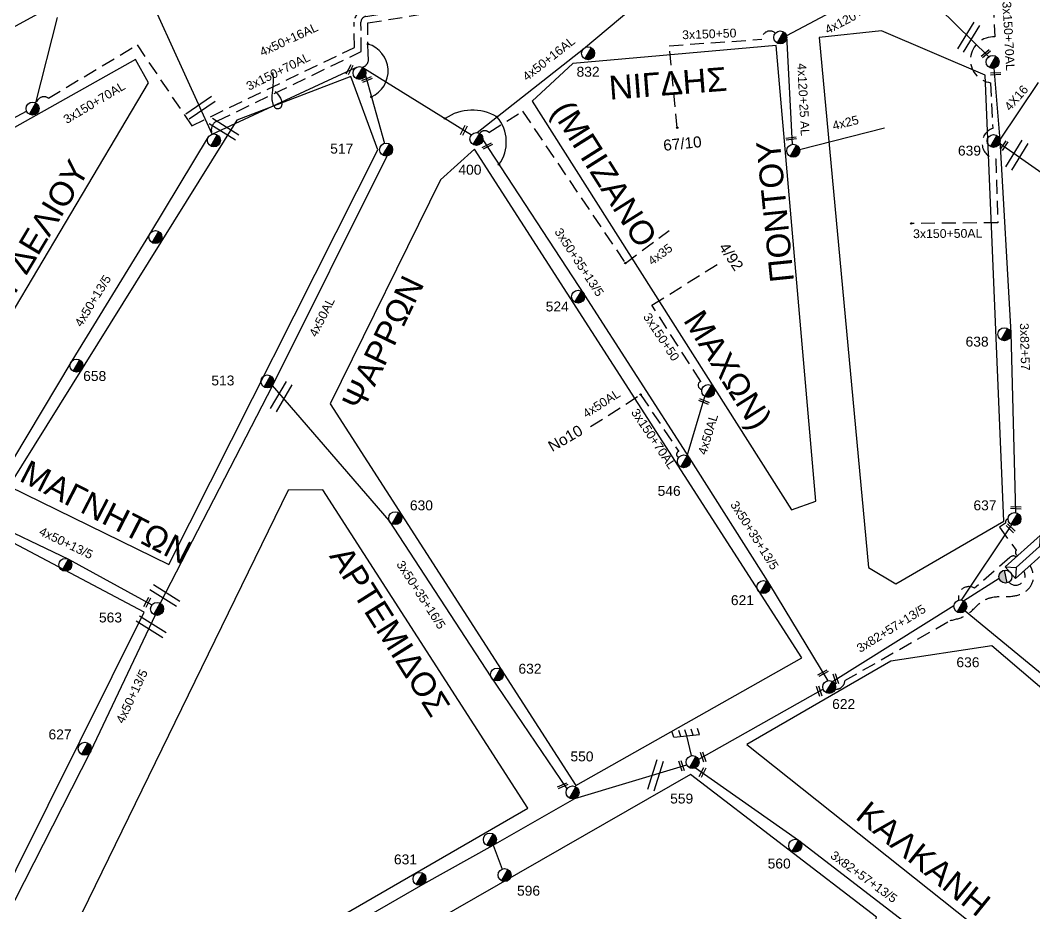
# Model space of a CAD drawing. Header units: millimetres. Extents: x 1421 to 7547, y 822 to 1873.
# Drawn here: x 7245.6 to 7430.2, y 1389.8 to 1551 of the extents above; entities that cross this region are included whole.
import ezdxf
from ezdxf.enums import TextEntityAlignment as Align

# ---------------------------------------------------------------- set-up
doc = ezdxf.new("R2010")
doc.units = ezdxf.units.MM
doc.linetypes.add('DASHED', pattern=[19.05, 12.7, -6.35])
doc.layers.get('0').update_dxf_attribs({"lineweight": 30})
for name, color, linetype, lineweight in [('3x150+50', 7, 'Continuous', 30), ('3x38+23+16', 7, 'Continuous', 30), ('3x50+35+13_5', 7, 'Continuous', 30), ('3x50+35+16_5', 7, 'Continuous', 30), ('3x82+57', 7, 'Continuous', 30), ('3x82+57+13_5', 7, 'Continuous', 30), ('4x35', 1, 'DASHED', 30), ('4x50+13_5', 7, 'Continuous', 30), ('4x50+16_5', 7, 'Continuous', 30), ('4x50AL', 7, 'Continuous', 30), ('TEXT_ΚΑΛΩΔΙΩΝ', 7, 'Continuous', 30), ('Άγνωστα', 7, 'Continuous', 30), ('Άγνωστο εναέριο καλώδιο', 7, 'Continuous', 30), ('Άγνωστο Υπόγειο Καλώδιο', 7, 'DASHED', 30), ('Γυμνά εναέρια ΧΤ και ΦΟΠ (3Φ)   4x50+16AL', 7, 'Continuous', 30), ('Εναέρια παροχή ΧΤ 4x16', 7, 'SYN_LINE', 30), ('Εναέρια παροχή ΧΤ 4x25', 7, 'SYN_LINE', 30), ('Καλώδια ΧΤ   3x150+50CU', 7, 'DASHED', 30), ('Καλώδια ΧΤ   3x150+70AL', 7, 'DASHED', 30), ('Καλώδια ΧΤ   3x150AL+50CU', 7, 'DASHED', 30), ('Μηχανική τομή', 7, 'Continuous', 30), ('Στύλος ΦΜ', 7, 'Continuous', 30), ('Στύλος ΦΜ @ 1', 7, 'Continuous', 30), ('Συνδέσεις', 7, 'Continuous', 30), ('Συνεστραμμένα ΧΤ  4x120+25 AL', 7, 'SYN_LINE', 30), ('Τομή', 7, 'Continuous', 30), ('Υποσταθμός εναέριος 2 στύλων', 7, 'Continuous', 30), ('Υποσταθμός πόλεως', 7, 'Continuous', 30), ('Υπόβαθρο ΔΕΗ', 7, 'Continuous', 30)]:
    doc.layers.add(name, color=color, linetype=linetype, lineweight=lineweight)
doc.styles.add('arial', font='arial.ttf')
doc.styles.get("Standard").update_dxf_attribs({"font": 'arial.ttf'})
doc.linetypes.add('SYN_LINE', pattern='A,0.5,-0.0001,["/\\/\\/\\/",Standard,S=0.1,R=0,X=0,Y=-0.05],-0.25', length=0.7501)

# ---------------------------------------------------------------- blocks, each defined once
blk = doc.blocks.new('ΥΠΑΡΧΩΝ ΤΣΙΜΕΝΤΕΝΙΟΣ ΣΤΥΛΟΣ')
at = {"layer": 'Στύλος ΦΜ'}
blk.add_hatch(color=7, dxfattribs=at).paths.add_polyline_path([(-1.29, -2.28, 0.574793), (2.62, 0, 0.268822), (1.3, 2.27)])
at = {"layer": 'Στύλος ΦΜ', "color": 7}
blk.add_line((-1.29, -2.28), (1.3, 2.27), dxfattribs=at)
blk.add_circle((0, 0), 2.62, dxfattribs=at)
at = {"layer": 'Στύλος ΦΜ', "flags": 4}
for tag, p in [('ΑΡΙΘΜΟΣ', (-4.68, 8.05)), ('ΤΥΠΟΣ', (-4.91, 3.03))]:
    blk.add_attdef(tag, p, '', height=4, dxfattribs=at)
blk = doc.blocks.new('ΤΟΜΗ')
at = {"layer": 'Τομή', "lineweight": -3, "ltscale": 40}
for p, q in [((-11.37, 1.1), (11.37, 1.1)), ((11.37, -3.57), (-11.37, -3.57))]:
    blk.add_line(p, q, dxfattribs=at)
blk = doc.blocks.new('ΜΗΧΑΝΙΚΗ ΤΟΜΗ')
at = {"layer": 'Μηχανική τομή', "lineweight": -3, "ltscale": 40}
for p, q in [((-3.78, 1.15), (3.8, 1.15)), ((3.8, -0.4), (-3.78, -0.4))]:
    blk.add_line(p, q, dxfattribs=at)
blk = doc.blocks.new('A$C4BA07827')
at = {"lineweight": -3}
for p, q in [((0, 4.84), (2.52, 2.11)), ((4.43, 3.45), (0.61, 0.78)), ((2.52, 2.11), (3.36, 1.34)), ((3.41, 2.74), (4.26, 1.96)), ((4.43, 3.45), (5.28, 2.68)), ((0.61, 0.78), (1.46, 0)), ((1.55, 1.43), (2.39, 0.66))]:
    blk.add_line(p, q, dxfattribs=at)
blk = doc.blocks.new('ΥΠΟΣΤΑΘΜΟΣ ΕΝΑΕΡΙΟΣ ΕΠΙ 2 ΣΤΥΛΩΝ')
at = {"layer": 'Υποσταθμός εναέριος 2 στύλων', "linetype": 'Continuous', "lineweight": -3}
for points in [[(-11.97, -2.11, 0.574793), (-8.45, -0.07, 0.268822), (-9.64, 1.98)], [(9.68, -2.15, 0.574793), (13.19, -0.1, 0.268822), (12.01, 1.95)]]:
    blk.add_hatch(color=256, dxfattribs=at).paths.add_polyline_path(points)
for p, q in [((-11.97, -2.11), (-9.64, 1.98)), ((9.68, -2.15), (12.01, 1.95))]:
    blk.add_line(p, q, dxfattribs=at)
for centre in [(-10.81, -0.07), (10.84, -0.1)]:
    blk.add_circle(centre, 2.36, dxfattribs=at)
at = {"layer": 'Υποσταθμός πόλεως', "linetype": 'Continuous', "lineweight": -3, "ltscale": 40}
blk.add_lwpolyline([(-8.57, 2.82), (8.57, 2.82), (8.57, -2.82), (-8.57, -2.82)], close=True, dxfattribs=at)
for points in [[(-5.75, 0), (-8.57, 2.82)], [(-8.57, -2.82), (-5.75, 0)], [(-5.75, 0), (5.75, 0)], [(5.75, 0), (8.57, 2.82)], [(8.57, -2.82), (5.75, 0)]]:
    blk.add_lwpolyline(points, dxfattribs=at)
at = {"layer": 'Υποσταθμός εναέριος 2 στύλων', "ltscale": 40, "flags": 1}
for tag, p in [('ΜΕΤΑΣΧΗΜΑΤΙΣΜΟΣ', (14.09, 2.51)), ('ΙΣΧΥΣ', (14.07, -0.28)), ('ΑΡΙΘΜΟΣ', (14.19, -3))]:
    blk.add_attdef(tag, p, '', height=1.8, dxfattribs=at)
blk = doc.blocks.new('_ΣΥΝΔΕΣΗ')
at = {"layer": 'Συνδέσεις', "linetype": 'SYN_LINE', "ltscale": 40}
blk.add_hatch(color=256, dxfattribs=at).paths.add_polyline_path([(0.5, -0.01, 1), (-0.5, -0.01, 1)])
at = {"layer": 'Συνδέσεις'}
blk.add_circle((0, -0.01), 0.5, dxfattribs=at)

msp = doc.modelspace()

# ---------------------------------------------------------------- linework, layer by layer
at = {"color": 30, "lineweight": -3, "ltscale": 0.2}
msp.add_arc((7369.68, 1484.6), 0.742, 108.8628, 267.3884, dxfattribs=at)
at = {"layer": '3x150+50', "color": 2, "linetype": 'DASHED', "lineweight": -3, "ltscale": 0.2}
msp.add_lwpolyline([(7365.15, 1531.44), (7363.69, 1546.35), (7380.56, 1547.54, -0.648335), (7383.03, 1548.66, 3.634892)], format="xyb", dxfattribs=at)
at = {"layer": '3x150+50', "color": 6, "linetype": 'DASHED', "lineweight": -3, "ltscale": 0.2}
msp.add_lwpolyline([(7423.48, 1514.14), (7407.76, 1514.03)], dxfattribs=at)
at = {"layer": '3x38+23+16', "color": 5, "lineweight": -3, "ltscale": 0.2}
for points in [[(7248.45, 1535.94), (7252.41, 1551.51)], [(7235.61, 1528.5), (7246.77, 1534.48)]]:
    msp.add_lwpolyline(points, dxfattribs=at)
at = {"layer": '3x50+35+13_5', "color": 30, "lineweight": -3, "ltscale": 0.2}
msp.add_lwpolyline([(7329.79, 1529.23), (7348.28, 1500.99), (7367.36, 1471.39), (7381.92, 1448.38), (7392.53, 1430.86)], dxfattribs=at)
at = {"layer": '3x50+35+16_5', "color": 133, "lineweight": -3, "ltscale": 0.2}
msp.add_lwpolyline([(7345.14, 1411.21), (7331.28, 1431.55), (7312.75, 1460.01), (7291.5, 1484.55)], dxfattribs=at)
at = {"layer": '3x82+57', "color": 6, "lineweight": -3, "ltscale": 0.2}
msp.add_lwpolyline([(7422.73, 1542.25), (7423.88, 1529.2), (7425.84, 1494.11), (7426.73, 1461.44)], dxfattribs=at)
at = {"layer": '3x82+57+13_5', "color": 1, "linetype": 'Continuous', "lineweight": -3, "ltscale": 0.2}
for points in [[(7417.25, 1445.39), (7423.73, 1449.53)], [(7393.38, 1430.74), (7415.5, 1444.55)], [(7391.7, 1429.3), (7369.05, 1416.51)], [(7368.51, 1415.03), (7387.2, 1401.88), (7412.68, 1382.26)]]:
    msp.add_lwpolyline(points, dxfattribs=at)
at = {"layer": '3x82+57+13_5', "color": 133, "linetype": 'Continuous', "lineweight": -3, "ltscale": 0.2}
msp.add_lwpolyline([(7417.56, 1443.6), (7453.48, 1414.01), (7469.18, 1400.59), (7483.85, 1387.85), (7495.14, 1371.15)], dxfattribs=at)
at = {"layer": '4x35', "color": 30, "lineweight": -3, "ltscale": 0.2}
msp.add_lwpolyline([(7355.72, 1506.81), (7363.72, 1512.77)], dxfattribs=at)
at = {"layer": '4x50+13_5', "color": 1, "lineweight": -3, "ltscale": 0.2}
msp.add_lwpolyline([(7238.81, 1461.93), (7255.07, 1489.05), (7269.18, 1512.09), (7279.87, 1529.76)], dxfattribs=at)
at = {"layer": '4x50+13_5', "color": 133, "lineweight": -3, "ltscale": 0.2}
msp.add_lwpolyline([(7238.89, 1460.38), (7254.41, 1452.96), (7269.6, 1444.67)], dxfattribs=at)
at = {"layer": '4x50+13_5', "color": 30, "lineweight": -3, "ltscale": 0.2}
msp.add_lwpolyline([(7270.15, 1442.81), (7258.44, 1418), (7241.15, 1384.15)], dxfattribs=at)
at = {"layer": '4x50+16_5', "color": 6, "lineweight": -3, "ltscale": 0.2}
msp.add_lwpolyline([(7280.56, 1530.28), (7263.73, 1567.19), (7251.35, 1589.12), (7236.28, 1616.69), (7225.06, 1636.13), (7224.32, 1647.24)], dxfattribs=at)
at = {"layer": '4x50+16_5', "color": 5, "lineweight": -3, "ltscale": 0.2}
msp.add_lwpolyline([(7423.82, 1528.61), (7448.12, 1511.58)], dxfattribs=at)
at = {"layer": '4x50AL', "color": 27, "lineweight": -3, "ltscale": 0.2}
for points in [[(7308.42, 1540.92), (7311.9, 1528.59)], [(7312.34, 1526.29), (7291.5, 1484.55), (7271.1, 1444.95)]]:
    msp.add_lwpolyline(points, dxfattribs=at)
at = {"layer": '4x50AL', "color": 30, "linetype": 'DASHED', "lineweight": -3, "ltscale": 0.2}
msp.add_lwpolyline([(7349.4, 1477.07), (7358.5, 1482.9)], dxfattribs=at)
at = {"layer": '4x50AL', "color": 30, "lineweight": -3, "ltscale": 0.2}
msp.add_lwpolyline([(7366.96, 1471.78), (7370.21, 1482.53)], dxfattribs=at)
at = {"layer": 'Άγνωστα', "lineweight": -3}
msp.add_lwpolyline([(7292.03, 1538.06), (7292.44, 1537.6), (7292.74, 1537.19), (7292.95, 1536.83), (7293.09, 1536.52), (7293.17, 1536.25), (7293.21, 1536.02), (7293.21, 1535.82), (7293.2, 1535.65), (7293.18, 1535.51), (7293.16, 1535.39), (7293.13, 1535.3), (7293.1, 1535.22), (7293.06, 1535.16), (7293.02, 1535.11), (7292.97, 1535.06), (7292.91, 1535.02), (7292.85, 1534.98), (7292.79, 1534.95), (7292.72, 1534.92), (7292.64, 1534.89), (7292.57, 1534.87), (7292.49, 1534.86), (7292.42, 1534.86), (7292.35, 1534.87), (7292.28, 1534.88), (7292.21, 1534.91), (7292.15, 1534.95), (7292.09, 1535), (7292.03, 1535.06), (7291.97, 1535.12), (7291.92, 1535.2), (7291.87, 1535.28), (7291.81, 1535.36), (7291.76, 1535.45), (7291.72, 1535.55), (7291.67, 1535.66), (7291.63, 1535.77), (7291.59, 1535.89), (7291.56, 1536.02), (7291.53, 1536.16), (7291.51, 1536.3), (7291.49, 1536.46), (7291.48, 1536.62), (7291.48, 1536.8), (7291.48, 1536.99), (7291.48, 1537.19), (7291.49, 1537.41), (7291.51, 1537.65), (7291.53, 1537.91), (7291.56, 1538.17), (7291.59, 1538.45), (7291.62, 1538.73), (7291.64, 1539.02), (7291.67, 1539.3), (7291.69, 1539.57), (7291.7, 1539.83), (7291.71, 1540.07), (7291.7, 1540.29), (7291.7, 1540.5), (7291.69, 1540.68), (7291.67, 1540.85), (7291.66, 1540.99), (7291.64, 1541.12), (7291.63, 1541.22), (7291.62, 1541.3), (7291.61, 1541.36), (7291.6, 1541.41), (7291.6, 1541.44), (7291.59, 1541.46), (7291.59, 1541.47), (7291.59, 1541.47), (7291.59, 1541.47), (7291.59, 1541.47), (7291.59, 1541.47), (7291.59, 1541.47), (7291.59, 1541.47), (7291.59, 1541.47), (7291.59, 1541.47), (7291.59, 1541.47), (7291.59, 1541.47)], dxfattribs=at)
at = {"layer": 'Άγνωστο εναέριο καλώδιο', "color": 7, "lineweight": -3, "ltscale": 0.2}
msp.add_lwpolyline([(7416.88, 1445.52), (7426.02, 1459.21)], dxfattribs=at)
at = {"layer": 'Άγνωστο Υπόγειο Καλώδιο', "color": 30, "lineweight": -3, "ltscale": 0.2}
msp.add_lwpolyline([(7330.91, 1530.6), (7337.01, 1534.46), (7355.72, 1506.81)], dxfattribs=at)
at = {"layer": 'Άγνωστο Υπόγειο Καλώδιο', "color": 6, "lineweight": -3, "ltscale": 0.2}
msp.add_lwpolyline([(7425.34, 1460.34, 0.377338), (7424.87, 1459.51), (7423.77, 1458.79), (7426.84, 1454.59, 0.598224), (7427.13, 1453.63)], format="xyb", dxfattribs=at)
at = {"layer": 'Άγνωστο Υπόγειο Καλώδιο', "color": 133, "lineweight": -3, "ltscale": 0.2}
msp.add_lwpolyline([(7426.83, 1453.37, 0.402629), (7425.7, 1453.28), (7419.25, 1447.68, 0.68818), (7416.38, 1445.51)], format="xyb", dxfattribs=at)
at = {"layer": 'Άγνωστο Υπόγειο Καλώδιο', "color": 30, "lineweight": -3, "ltscale": 0.2}
msp.add_arc((7330.15, 1529.75), 1.14, 48.0856, 144.9457, dxfattribs=at)
at = {"layer": 'Γυμνά εναέρια ΧΤ και ΦΟΠ (3Φ)   4x50+16AL', "color": 2, "lineweight": -3, "ltscale": 0.2}
msp.add_lwpolyline([(7421.84, 1544.36), (7406.79, 1559.11)], dxfattribs=at)
at = {"layer": 'Γυμνά εναέρια ΧΤ και ΦΟΠ (3Φ)   4x50+16AL', "color": 30, "lineweight": -3, "ltscale": 0.2}
for points in [[(7328.76, 1530.56), (7348.09, 1545.8), (7359.32, 1555.22)], [(7280.56, 1530.28), (7306.67, 1542.37)], [(7307.93, 1542.42), (7327.7, 1530.12)]]:
    msp.add_lwpolyline(points, dxfattribs=at)
at = {"layer": 'Γυμνά εναέρια ΧΤ και ΦΟΠ (3Φ)   4x50+16AL', "color": 133, "lineweight": -3, "ltscale": 0.2}
for points in [[(7270.08, 1366.53), (7291.26, 1377.93), (7318.96, 1393.87), (7331.68, 1400.97), (7346.51, 1409.44), (7366.89, 1415.58)], [(7331.68, 1400.97), (7333.28, 1396.6)]]:
    msp.add_lwpolyline(points, dxfattribs=at)
at = {"layer": 'Εναέρια παροχή ΧΤ 4x16', "color": 6, "linetype": 'Continuous', "lineweight": -2, "ltscale": 8}
msp.add_lwpolyline([(7423.88, 1529.2), (7430.89, 1539.67)], dxfattribs=at)
at = {"layer": 'Εναέρια παροχή ΧΤ 4x25', "color": 2, "lineweight": -3, "ltscale": 0.2}
msp.add_lwpolyline([(7387.42, 1527.49), (7402.86, 1531.41)], dxfattribs=at)
at = {"layer": 'Καλώδια ΧΤ   3x150+50CU', "color": 10, "lineweight": -3, "ltscale": 0.2}
msp.add_arc((7426.74, 1449.94), 1.7, 222.1773, 31.1845, dxfattribs=at)
at = {"layer": 'Καλώδια ΧΤ   3x150+70AL', "color": 5, "lineweight": -3, "ltscale": 0.2}
msp.add_lwpolyline([(7248.58, 1535.86, -0.574616), (7250.74, 1536.81), (7266.9, 1546.49), (7276.83, 1531.79), (7306.43, 1546.06), (7306.38, 1550.62, -0.375178), (7308.33, 1552.91), (7321.19, 1555.01, 0.758419), (7321.34, 1556.36), (7311.86, 1564.64, -0.485698), (7311.87, 1568.73, 0.03165), (7317.97, 1574.02, 17.233442)], format="xyb", dxfattribs=at)
at = {"layer": 'Καλώδια ΧΤ   3x150+70AL', "color": 1, "lineweight": -3, "ltscale": 0.2}
msp.add_lwpolyline([(7281.54, 1532.7), (7307.67, 1545.29), (7307.61, 1550.63, -0.377293), (7308.52, 1551.69), (7321.39, 1553.8, 0.707381), (7322.03, 1557.39), (7312.64, 1565.59, -0.490024), (7312.63, 1567.75, 0.031624), (7318.83, 1573.15)], format="xyb", dxfattribs=at)
at = {"layer": 'Καλώδια ΧΤ   3x150+70AL', "color": 27, "lineweight": -3, "ltscale": 0.2}
msp.add_lwpolyline([(7308.91, 1544.52), (7308.84, 1550.49), (7321.59, 1552.58, 0.691021), (7322.76, 1558.39), (7314.44, 1565.65, -0.537813), (7314.33, 1567.51, 0.027082), (7319.7, 1572.27)], format="xyb", dxfattribs=at)
at = {"layer": 'Καλώδια ΧΤ   3x150+70AL', "color": 6, "lineweight": -3, "ltscale": 0.2}
msp.add_lwpolyline([(7420.39, 1571.58, 0.412805), (7421.76, 1569.23), (7422.96, 1547.97, 0.972922), (7422.18, 1539.63), (7422.57, 1531.31, 0.803413), (7423.13, 1525.79), (7423.48, 1514.14)], format="xyb", dxfattribs=at)
at = {"layer": 'Καλώδια ΧΤ   3x150+70AL', "color": 30, "lineweight": -3, "ltscale": 0.2}
for points in [[(7358.5, 1482.9), (7365.42, 1472.58)], [(7395.64, 1430.88), (7414.82, 1441.8)]]:
    msp.add_lwpolyline(points, dxfattribs=at)
at = {"layer": 'Καλώδια ΧΤ   3x150+70AL', "color": 27, "lineweight": -3, "ltscale": 0.2}
msp.add_arc((7307.39, 1543.96), 1.62, 289.4832, 20.4145, dxfattribs=at)
at = {"layer": 'Καλώδια ΧΤ   3x150+70AL', "color": 1, "lineweight": -3, "ltscale": 0.2}
msp.add_arc((7282.14, 1531.05), 1.75, 109.8001, 205.9748, dxfattribs=at)
at = {"layer": 'Καλώδια ΧΤ   3x150+70AL', "color": 30, "lineweight": -3, "ltscale": 0.2}
for centre, radius, start, end in [((7365.62, 1472.03), 0.583, 109.5763, 252.1861), ((7394.12, 1430.86), 1.52, 262.3855, 0.9629)]:
    msp.add_arc(centre, radius, start, end, dxfattribs=at)
msp.add_spline([(7414.82, 1441.8), (7417.78, 1442.83), (7420.6, 1445.25), (7422.38, 1446.02), (7425.82, 1446.21), (7428.59, 1447.14), (7429.89, 1449.07), (7429.8, 1450.8), (7429.34, 1451.84)], degree=3, dxfattribs=at)
at = {"layer": 'Καλώδια ΧΤ   3x150AL+50CU', "color": 30, "lineweight": -3, "ltscale": 0.2}
msp.add_lwpolyline([(7369.44, 1485.3), (7360.55, 1499.18), (7373.01, 1506.92)], dxfattribs=at)
at = {"layer": 'Συνεστραμμένα ΧΤ  4x120+25 AL', "color": 2, "lineweight": -3, "ltscale": 20}
msp.add_lwpolyline([(7405.44, 1558.98), (7385.04, 1548.18), (7386.04, 1528.41)], dxfattribs=at)
at = {"layer": 'Υπόβαθρο ΔΕΗ', "lineweight": -3, "ltscale": 0.2}
for points in [[(7260.23, 1558.42), (7211.1, 1531.6), (7184.37, 1579.76), (7230.9, 1609.64)], [(7424.58, 1459.9), (7421.18, 1541), (7402.35, 1549.08), (7391, 1547.85), (7399.98, 1451.43), (7404.94, 1448.49)], [(7238.99, 1384.85), (7268.2, 1443.32), (7239.1, 1458.64), (7207.43, 1409.04), (7211.21, 1398.83)]]:
    msp.add_lwpolyline(points, close=True, dxfattribs=at)
for points in [[(7385.94, 1461.95), (7390.38, 1463.51), (7383.15, 1546.41), (7346.19, 1543.15), (7338.77, 1536.25), (7385.94, 1461.95)], [(7235.51, 1488.61), (7238.71, 1488.68), (7268.95, 1539.62), (7266.59, 1543.85), (7219.06, 1517.16), (7235.51, 1488.61)], [(7272.64, 1452), (7310.71, 1527.45), (7305.79, 1540.76), (7285.06, 1532.79), (7243.58, 1466.22), (7272.64, 1452)], [(7346.69, 1411.83), (7387.82, 1435.01), (7328.3, 1527.52), (7322.06, 1521.94), (7302.04, 1481.23), (7346.69, 1411.83)], [(7337.96, 1407.68), (7300.71, 1465.57), (7294.39, 1465.52), (7251.97, 1378.62), (7271.28, 1369.14), (7337.96, 1407.68)], [(7377.8, 1419.27), (7459.26, 1354.54), (7493.16, 1371.63), (7492.93, 1377.03), (7422.42, 1437.23), (7404.02, 1434.41), (7377.8, 1419.27)], [(7401.41, 1387.86), (7367.58, 1413.83), (7274.13, 1360.22), (7295.55, 1322.26), (7399.62, 1381.21), (7401.41, 1387.86)]]:
    msp.add_lwpolyline(points, dxfattribs=at)
at = {"layer": 'Υπόβαθρο ΔΕΗ', "lineweight": -3}
for centre, radius, start, end in [((7307.44, 1541.74), 5.12, 293.8195, 73.62), ((7327.87, 1525.97), 8.68, 58.8138, 124.784), ((7327.19, 1528.85), 6.88, 323.473, 41.35)]:
    msp.add_arc(centre, radius, start, end, dxfattribs=at)

# ---------------------------------------------------------------- block references
at = {"layer": 'Μηχανική τομή', "lineweight": -3}
for p, xscale, yscale, zscale, rotation in [((7421.35, 1544.82), 0.2499999999999186, 0.2499999999999186, 0.2499999999999186, 39.81715624892953), ((7305.47, 1542.03), 0.2499999999999188, 0.2499999999999188, 0.2499999999999188, 242.635181038039), ((7423.1, 1541.17), 0.2499999999999187, 0.2499999999999187, 0.2499999999999187, 3.309447453626163), ((7308.68, 1540.28), 0.2499999999999188, 0.2499999999999188, 0.2499999999999188, 202.860155954874), ((7326.25, 1531.03), 0.2499999999999188, 0.2499999999999188, 0.2499999999999188, 242.635181038039), ((7330.57, 1528.2), 0.2499999999999188, 0.2499999999999188, 0.2499999999999188, 206.6370101807529), ((7385.89, 1529.38), 0.2499999999999187, 0.2499999999999187, 0.2499999999999187, 7.090895936593236), ((7424.72, 1528.14), 0.2499999999999187, 0.2499999999999187, 0.2499999999999187, 55.87318782321163), ((7370.06, 1481.72), 0.2499999999999187, 0.2499999999999187, 0.2499999999999187, 157.5712752455479), ((7426.77, 1462.22), 0.2499999999999187, 0.2499999999999187, 0.2499999999999187, 357.330643412118), ((7425.74, 1458.5), 0.2499999999999187, 0.2499999999999187, 0.2499999999999187, 315.5422305301706), ((7268.65, 1445.15), 0.2499999999999188, 0.2499999999999188, 0.2499999999999188, 242.635181038039), ((7391.65, 1432.32), 0.2499999999999187, 0.2499999999999187, 0.2499999999999187, 208.1534994108095), ((7393.91, 1431.19), 0.2499999999999187, 0.2499999999999187, 0.2499999999999187, 289.001035082661), ((7390.9, 1428.93), 0.2499999999999187, 0.2499999999999187, 0.2499999999999187, 289.001035082661), ((7369.77, 1416.96), 0.2499999999999187, 0.2499999999999187, 0.2499999999999187, 289.001035082661), ((7365.83, 1415.34), 0.2499999999999188, 0.2499999999999188, 0.2499999999999188, 289.001035082661), ((7369.68, 1414.22), 0.2499999999999188, 0.2499999999999188, 0.2499999999999188, 242.635181038039), ((7344.26, 1411.85), 0.2499999999999188, 0.2499999999999188, 0.2499999999999188, 203.3763571117299)]:
    msp.add_blockref('ΜΗΧΑΝΙΚΗ ΤΟΜΗ', p, dxfattribs=dict(at, xscale=xscale, yscale=yscale, zscale=zscale, rotation=rotation))
at = {"layer": 'Στύλος ΦΜ @ 1', "lineweight": -3, "ltscale": 40, "xscale": 0.4499999999998181, "yscale": 0.4499999999998181, "zscale": 0.4499999999998181}
for p in [(7383.91, 1547.87), (7422.54, 1543.41), (7307.35, 1541.4), (7247.87, 1534.92), (7280.87, 1529.14), (7386.27, 1527.25), (7270.23, 1511.56), (7370.79, 1483.56), (7253.83, 1451.94), (7331.07, 1401.97)]:
    msp.add_blockref('ΥΠΑΡΧΩΝ ΤΣΙΜΕΝΤΕΝΙΟΣ ΣΤΥΛΟΣ', p, dxfattribs=at)
at = {"layer": 'Στύλος ΦΜ @ 1', "lineweight": -3, "ltscale": 40}
ref = msp.add_blockref('ΥΠΑΡΧΩΝ ΤΣΙΜΕΝΤΕΝΙΟΣ ΣΤΥΛΟΣ', (7348.93, 1544.98), dxfattribs=dict(at, xscale=0.4499999999998181, yscale=0.4499999999998181, zscale=0.4499999999998181))
ref.add_attrib('ΤΥΠΟΣ', '832', (7346.84, 1540.72), dxfattribs={"layer": 'Στύλος ΦΜ', "height": 1.8, "flags": 4})
ref = msp.add_blockref('ΥΠΑΡΧΩΝ ΤΣΙΜΕΝΤΕΝΙΟΣ ΣΤΥΛΟΣ', (7328.63, 1529.39), dxfattribs=dict(at, xscale=0.4499999999998181, yscale=0.4499999999998181, zscale=0.4499999999998181))
ref.add_attrib('ΤΥΠΟΣ', '400', (7325.34, 1522.9), dxfattribs={"layer": 'Στύλος ΦΜ', "height": 1.8, "flags": 4})
ref = msp.add_blockref('ΥΠΑΡΧΩΝ ΤΣΙΜΕΝΤΕΝΙΟΣ ΣΤΥΛΟΣ', (7422.72, 1529.03), dxfattribs=dict(at, xscale=0.4499999999998181, yscale=0.4499999999998181, zscale=0.4499999999998181))
ref.add_attrib('ΤΥΠΟΣ', '639', (7416.23, 1526.38), dxfattribs={"layer": 'Στύλος ΦΜ', "height": 1.8, "flags": 4})
ref = msp.add_blockref('ΥΠΑΡΧΩΝ ΤΣΙΜΕΝΤΕΝΙΟΣ ΣΤΥΛΟΣ', (7312.2, 1527.46), dxfattribs=dict(at, xscale=0.4499999999998181, yscale=0.4499999999998181, zscale=0.4499999999998181))
ref.add_attrib('ΤΥΠΟΣ', '517', (7302.02, 1526.74), dxfattribs={"layer": 'Στύλος ΦΜ', "height": 1.8, "flags": 4})
ref = msp.add_blockref('ΥΠΑΡΧΩΝ ΤΣΙΜΕΝΤΕΝΙΟΣ ΣΤΥΛΟΣ', (7347.13, 1500.71), dxfattribs=dict(at, xscale=0.4499999999998181, yscale=0.4499999999998181, zscale=0.4499999999998181))
ref.add_attrib('ΤΥΠΟΣ', '524', (7341.23, 1498.03), dxfattribs={"layer": 'Στύλος ΦΜ', "height": 1.8, "flags": 4})
ref = msp.add_blockref('ΥΠΑΡΧΩΝ ΤΣΙΜΕΝΤΕΝΙΟΣ ΣΤΥΛΟΣ', (7424.68, 1493.89), dxfattribs=dict(at, xscale=0.4499999999998181, yscale=0.4499999999998181, zscale=0.4499999999998181))
ref.add_attrib('ΤΥΠΟΣ', '638', (7417.62, 1491.64), dxfattribs={"layer": 'Στύλος ΦΜ', "height": 1.8, "flags": 4})
ref = msp.add_blockref('ΥΠΑΡΧΩΝ ΤΣΙΜΕΝΤΕΝΙΟΣ ΣΤΥΛΟΣ', (7255.85, 1488.17), dxfattribs=dict(at, xscale=0.4499999999998181, yscale=0.4499999999998181, zscale=0.4499999999998181))
ref.add_attrib('ΤΥΠΟΣ', '658', (7257.08, 1485.38), dxfattribs={"layer": 'Στύλος ΦΜ', "height": 1.8, "flags": 4})
ref = msp.add_blockref('ΥΠΑΡΧΩΝ ΤΣΙΜΕΝΤΕΝΙΟΣ ΣΤΥΛΟΣ', (7290.58, 1485.29), dxfattribs=dict(at, xscale=0.4499999999998181, yscale=0.4499999999998181, zscale=0.4499999999998181))
ref.add_attrib('ΤΥΠΟΣ', '513', (7280.4, 1484.57), dxfattribs={"layer": 'Στύλος ΦΜ', "height": 1.8, "flags": 4})
ref = msp.add_blockref('ΥΠΑΡΧΩΝ ΤΣΙΜΕΝΤΕΝΙΟΣ ΣΤΥΛΟΣ', (7366.37, 1470.76), dxfattribs=dict(at, xscale=0.4499999999998181, yscale=0.4499999999998181, zscale=0.4499999999998181))
ref.add_attrib('ΤΥΠΟΣ', '546', (7361.59, 1464.49), dxfattribs={"layer": 'Στύλος ΦΜ', "height": 1.8, "flags": 4})
ref = msp.add_blockref('ΥΠΑΡΧΩΝ ΤΣΙΜΕΝΤΕΝΙΟΣ ΣΤΥΛΟΣ', (7313.85, 1460.43), dxfattribs=dict(at, xscale=0.4499999999998181, yscale=0.4499999999998181, zscale=0.4499999999998181))
ref.add_attrib('ΤΥΠΟΣ', '630', (7316.52, 1461.86), dxfattribs={"layer": 'Στύλος ΦΜ', "height": 1.8, "flags": 4})
ref = msp.add_blockref('ΥΠΑΡΧΩΝ ΤΣΙΜΕΝΤΕΝΙΟΣ ΣΤΥΛΟΣ', (7426.52, 1460.28), dxfattribs=dict(at, xscale=0.4499999999998181, yscale=0.4499999999998181, zscale=0.4499999999998181))
ref.add_attrib('ΤΥΠΟΣ', '637', (7419.05, 1461.86), dxfattribs={"layer": 'Στύλος ΦΜ', "height": 1.8, "flags": 4})
ref = msp.add_blockref('ΥΠΑΡΧΩΝ ΤΣΙΜΕΝΤΕΝΙΟΣ ΣΤΥΛΟΣ', (7380.84, 1447.9), dxfattribs=dict(at, xscale=0.4499999999998181, yscale=0.4499999999998181, zscale=0.4499999999998181))
ref.add_attrib('ΤΥΠΟΣ', '621', (7374.92, 1444.61), dxfattribs={"layer": 'Στύλος ΦΜ', "height": 1.8, "flags": 4})
ref = msp.add_blockref('ΥΠΑΡΧΩΝ ΤΣΙΜΕΝΤΕΝΙΟΣ ΣΤΥΛΟΣ', (7270.52, 1443.93), dxfattribs=dict(at, xscale=0.4499999999998181, yscale=0.4499999999998181, zscale=0.4499999999998181))
ref.add_attrib('ΤΥΠΟΣ', '563', (7259.95, 1441.46), dxfattribs={"layer": 'Στύλος ΦΜ', "height": 1.8, "flags": 4})
ref = msp.add_blockref('ΥΠΑΡΧΩΝ ΤΣΙΜΕΝΤΕΝΙΟΣ ΣΤΥΛΟΣ', (7416.67, 1444.37), dxfattribs=dict(at, xscale=0.4499999999998181, yscale=0.4499999999998181, zscale=0.4499999999998181))
ref.add_attrib('ΤΥΠΟΣ', '636', (7415.95, 1433.32), dxfattribs={"layer": 'Στύλος ΦΜ', "height": 1.8, "flags": 4})
ref = msp.add_blockref('ΥΠΑΡΧΩΝ ΤΣΙΜΕΝΤΕΝΙΟΣ ΣΤΥΛΟΣ', (7332.37, 1431.99), dxfattribs=dict(at, xscale=0.4499999999998181, yscale=0.4499999999998181, zscale=0.4499999999998181))
ref.add_attrib('ΤΥΠΟΣ', '632', (7336.27, 1432.14), dxfattribs={"layer": 'Στύλος ΦΜ', "height": 1.8, "flags": 4})
ref = msp.add_blockref('ΥΠΑΡΧΩΝ ΤΣΙΜΕΝΤΕΝΙΟΣ ΣΤΥΛΟΣ', (7392.8, 1429.72), dxfattribs=dict(at, xscale=0.4499999999998181, yscale=0.4499999999998181, zscale=0.4499999999998181))
ref.add_attrib('ΤΥΠΟΣ', '622', (7393.34, 1425.72), dxfattribs={"layer": 'Στύλος ΦΜ', "height": 1.8, "flags": 4})
ref = msp.add_blockref('ΥΠΑΡΧΩΝ ΤΣΙΜΕΝΤΕΝΙΟΣ ΣΤΥΛΟΣ', (7257.37, 1418.49), dxfattribs=dict(at, xscale=0.4499999999998181, yscale=0.4499999999998181, zscale=0.4499999999998181))
ref.add_attrib('ΤΥΠΟΣ', '627', (7250.77, 1420.19), dxfattribs={"layer": 'Στύλος ΦΜ', "height": 1.8, "flags": 4})
ref = msp.add_blockref('ΥΠΑΡΧΩΝ ΤΣΙΜΕΝΤΕΝΙΟΣ ΣΤΥΛΟΣ', (7346.11, 1410.55), dxfattribs=dict(at, xscale=0.4499999999998181, yscale=0.4499999999998181, zscale=0.4499999999998181))
ref.add_attrib('ΤΥΠΟΣ', '550', (7345.73, 1416.19), dxfattribs={"layer": 'Στύλος ΦΜ', "height": 1.8, "flags": 4})
ref = msp.add_blockref('ΥΠΑΡΧΩΝ ΤΣΙΜΕΝΤΕΝΙΟΣ ΣΤΥΛΟΣ', (7367.96, 1416.07), dxfattribs=dict(at, xscale=0.4499999999998181, yscale=0.4499999999998181, zscale=0.4499999999998181))
ref.add_attrib('ΤΥΠΟΣ', '559', (7363.87, 1408.53), dxfattribs={"layer": 'Στύλος ΦΜ', "height": 1.8, "flags": 4})
ref = msp.add_blockref('ΥΠΑΡΧΩΝ ΤΣΙΜΕΝΤΕΝΙΟΣ ΣΤΥΛΟΣ', (7386.62, 1400.86), dxfattribs=dict(at, xscale=0.4499999999998181, yscale=0.4499999999998181, zscale=0.4499999999998181))
ref.add_attrib('ΤΥΠΟΣ', '560', (7381.61, 1396.71), dxfattribs={"layer": 'Στύλος ΦΜ', "height": 1.8, "flags": 4})
ref = msp.add_blockref('ΥΠΑΡΧΩΝ ΤΣΙΜΕΝΤΕΝΙΟΣ ΣΤΥΛΟΣ', (7318.27, 1394.83), dxfattribs=dict(at, xscale=0.4499999999998181, yscale=0.4499999999998181, zscale=0.4499999999998181))
ref.add_attrib('ΤΥΠΟΣ', '631', (7313.62, 1397.46), dxfattribs={"layer": 'Στύλος ΦΜ', "height": 1.8, "flags": 4})
ref = msp.add_blockref('ΥΠΑΡΧΩΝ ΤΣΙΜΕΝΤΕΝΙΟΣ ΣΤΥΛΟΣ', (7333.75, 1395.52), dxfattribs=dict(at, xscale=0.4499999999998181, yscale=0.4499999999998181, zscale=0.4499999999998181))
ref.add_attrib('ΤΥΠΟΣ', '596', (7336.01, 1391.76), dxfattribs={"layer": 'Στύλος ΦΜ', "height": 1.8, "flags": 4})
at = {"layer": 'Συνδέσεις', "lineweight": -3, "xscale": 0.25, "yscale": 0.25, "zscale": 0.25}
for p in [(7308.89, 1546.65), (7309.51, 1537.06), (7322.91, 1533.1), (7332.36, 1533.4), (7365.15, 1531.44), (7332.72, 1524.75), (7407.73, 1514.03), (7355.72, 1506.82), (7358.5, 1482.9)]:
    msp.add_blockref('_ΣΥΝΔΕΣΗ', p, dxfattribs=at)
at = {"layer": 'Τομή', "lineweight": -3}
for p, xscale, yscale, zscale, rotation in [((7418.43, 1547.77), 0.2499999999998872, 0.2499999999998872, 0.2499999999998872, 238.5067198666901), ((7278.24, 1535.36), 0.2499999999998871, 0.2499999999998871, 0.2499999999998871, 34.14945080953371), ((7282.86, 1531.42), 0.2499999999998871, 0.2499999999998871, 0.2499999999998871, 327.9226170253448), ((7427.2, 1526.29), 0.2499999999998872, 0.2499999999998872, 0.2499999999998872, 238.5067198666901), ((7293.38, 1482.37), 0.2499999999998871, 0.2499999999998871, 0.2499999999998871, 239.2880903062863), ((7272.11, 1446.63), 0.2499999999998871, 0.2499999999998871, 0.2499999999998871, 327.9226170253448), ((7269.61, 1440.92), 0.2499999999998871, 0.2499999999998871, 0.2499999999998871, 327.9226170253448), ((7361.5, 1413.57), 0.2499999999998872, 0.2499999999998872, 0.2499999999998872, 252.5268754058634)]:
    msp.add_blockref('ΤΟΜΗ', p, dxfattribs=dict(at, xscale=xscale, yscale=yscale, zscale=zscale, rotation=rotation))
at = {"layer": 'Υποσταθμός εναέριος 2 στύλων', "lineweight": -3, "xscale": 0.4999999999999997, "yscale": 0.4999999999999997, "zscale": 0.4999999999999997, "rotation": 221.758962702348}
msp.add_blockref('ΥΠΟΣΤΑΘΜΟΣ ΕΝΑΕΡΙΟΣ ΕΠΙ 2 ΣΤΥΛΩΝ', (7428.95, 1453.37), dxfattribs=at)
at = {"layer": 'Υπόβαθρο ΔΕΗ', "lineweight": -3, "ltscale": 0.2, "rotation": 150.8925043714904}
msp.add_blockref('A$C4BA07827', (7370.11, 1421.47), dxfattribs=at)

# ---------------------------------------------------------------- texts
at = {"lineweight": -3, "ltscale": 40, "char_height": 4, "attachment_point": 1, "style": 'arial'}
for s, insert, width, rotation in [('{\\H1.083x;ΝΙΓΔΗΣ}', (7352.56, 1540.84), 51.2353, 4.4568), ('{\\H1.083x;(ΜΠΙΖΑΝΟ         ΜΑΧΩΝ)}', (7345.8, 1536.86), 77.9903, 302.2196), ('{\\H1.083x;ΠΟΝΤΟΥ}', (7382.1, 1503.1), 51.2353, 95.7759), ('{\\H1.083x;ΚΟΡΔΕΛΙΟΥ}', (7236.45, 1495.74), 51.2353, 59.0631), ('{\\H1.083x;ΨΑΡΡΩΝ}', (7304, 1481.5), 51.2353, 64.2531), ('{\\H1.083x;ΜΑΓΝΗΤΩΝ}', (7247.23, 1471.17), 51.2353, 332.7686), ('{\\H1.083x;ΑΡΤΕΜΙΔΟΣ}', (7305.42, 1455.85), 77.9903, 302.2196), ('{\\H1.083x;ΚΑΛΚΑΝΗ}', (7400.09, 1409.27), 73.0298, 321.0217)]:
    msp.add_mtext(s, dxfattribs=dict(at, insert=insert, width=width, rotation=rotation))
at = {"layer": 'TEXT_ΚΑΛΩΔΙΩΝ', "lineweight": -3, "ltscale": 0.2}
for s, rotation, p in [('4x120+25 AL', 27.897, (7398.02, 1552.22)), ('3x150+70AL', 273.2265, (7425.46, 1548.11)), ('4x50+16AL', 24.8453, (7294.47, 1547.49)), ('3x150+50', 2.0239, (7370.99, 1548.51)), ('4x50+16AL', 38.2506, (7341.78, 1544.01)), ('3x150+70AL', 26.2471, (7292.55, 1541.66)), ('4x120+25 AL', 272.8988, (7388.13, 1536.57)), ('3x150+70AL', 30.9102, (7259.09, 1536.02)), ('4X16', 49.0502, (7426.83, 1536.87)), ('4x25', 14.2374, (7395.77, 1532.36)), ('3x50+35+13/5', 303.2105, (7347.34, 1506.99)), ('3x150+50AL', 0.3799, (7414.37, 1512.2)), ('4x35', 36.6901, (7362.05, 1508.41)), ('4x50+13/5', 58.521, (7258.83, 1499.97)), ('4x50AL', 63.4649, (7300.5, 1497)), ('3x82+57', 271.5663, (7428.41, 1491.59)), ('4x50AL', 32.6513, (7351.35, 1481.29)), ('3x150+70AL', 303.858, (7360.86, 1474.89)), ('4x50AL', 73.1703, (7370.75, 1475.68)), ('3x50+35+13/5', 302.3051, (7379.23, 1457.31)), ('4x50+13/5', 334.4574, (7253.99, 1455.93)), ('3x50+35+16/5', 303.0631, (7318.56, 1446.5)), ('3x82+57+13/5', 31.9813, (7404.08, 1440.37)), ('4x50+13/5', 64.7326, (7265.93, 1428.02)), ('3x82+57+13/5', 323.9921, (7399.13, 1395.2))]:
    msp.add_text(s, height=1.6, rotation=rotation, dxfattribs=at).set_placement(p, align=Align.MIDDLE_CENTER)
at = {"layer": 'TEXT_ΚΑΛΩΔΙΩΝ', "lineweight": -3, "ltscale": 0.2, "style": 'arial'}
msp.add_text('3x150+50 ', height=1.6, rotation=303.4673, dxfattribs=at).set_placement((7358.88, 1497.07))
at = {"layer": 'Υπόβαθρο ΔΕΗ', "lineweight": -3, "char_height": 2, "attachment_point": 1}
for s, insert, rotation in [('67/10', (7362.52, 1529.21), 5.8655), ('4/92', (7374.29, 1510.82), 304.0221), ('Νο10', (7341.41, 1474.15), 30.1378)]:
    msp.add_mtext_dynamic_manual_height_columns(s, width=17.2548, gutter_width=12.5, heights=[0], dxfattribs=dict(at, insert=insert, rotation=rotation))

doc.saveas('drawing.dxf')
